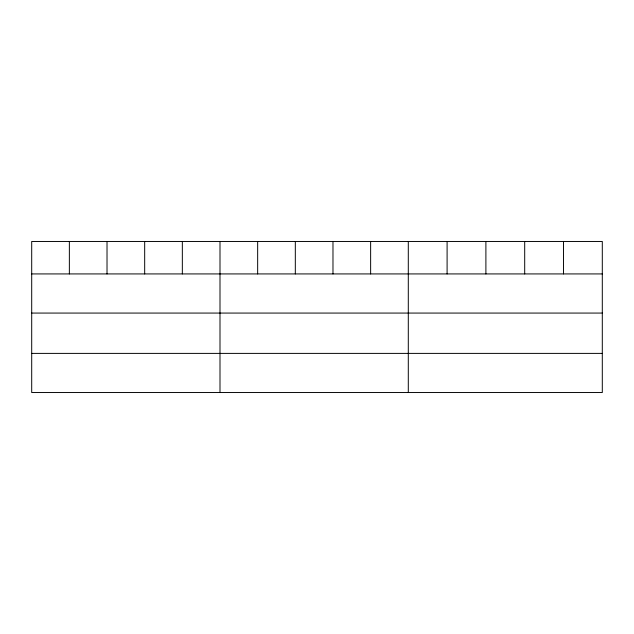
<?xml version="1.0" encoding="UTF-8"?>
<svg xmlns="http://www.w3.org/2000/svg" width="634" height="634" viewBox="0 0 634 634"><rect width="100%" height="100%" fill="white"/><g stroke="black" fill="none" stroke-linecap="round" stroke-linejoin="round"><path stroke-width="0.95" d="M602.3 313.069L602.3 241.467L31.7 241.467L31.7 392.533L602.3 392.533L602.3 313.069L31.7 313.069M31.7 273.928L602.3 273.928M31.7 353.392L602.3 353.392M563.499 241.467L563.499 273.928M524.698 241.467L524.698 273.928M485.898 241.467L485.898 273.928M447.097 241.467L447.097 273.928M408.296 241.467L408.296 392.533M370.636 241.467L370.636 273.928M332.977 241.467L332.977 273.928M295.317 241.467L295.317 273.928M257.658 241.467L257.658 273.928M219.998 241.467L219.998 392.533M182.338 241.467L182.338 273.928M144.679 241.467L144.679 273.928M107.019 241.467L107.019 273.928M69.36 241.467L69.36 273.928"/></g></svg>
